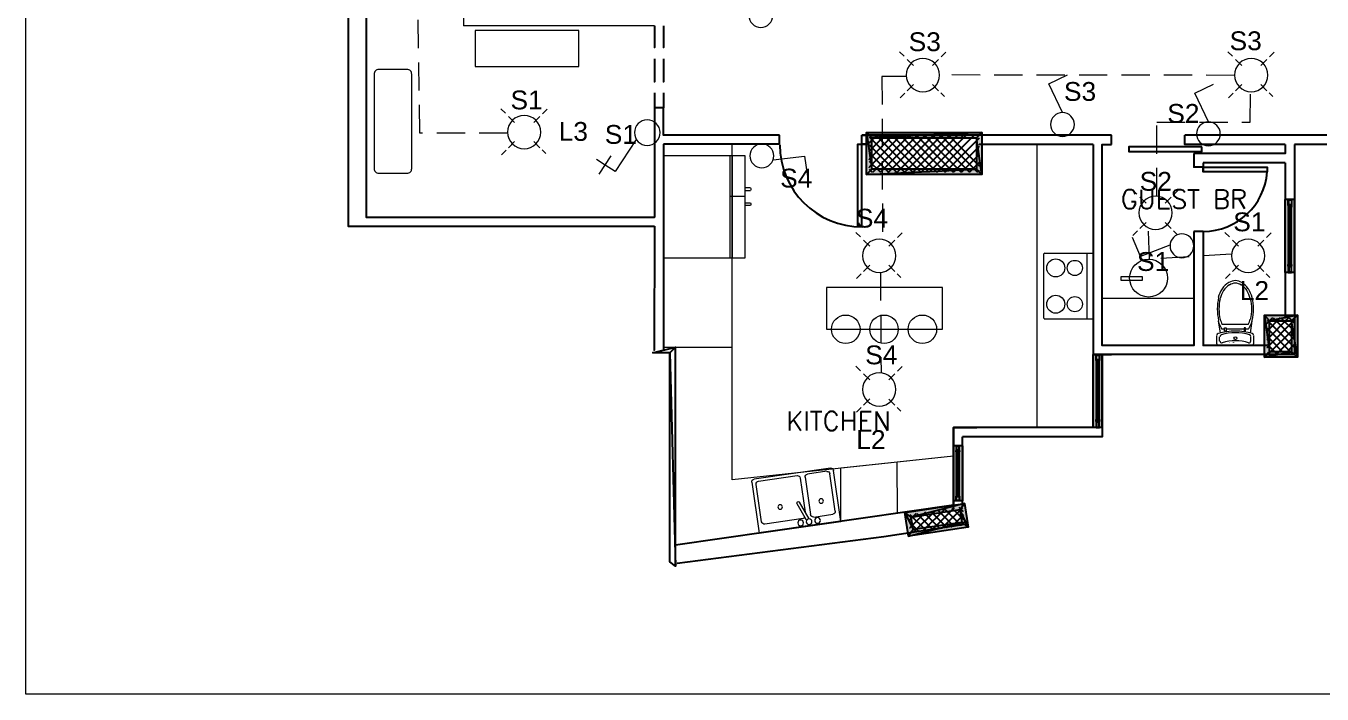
# Model space of a CAD drawing. Header units: inches. Extents: x 14 to 158, y 51 to 94.
# Drawn here: x 14.02 to 27.77, y 73.44 to 80.53 of the extents above; entities that cross this region are included whole.
import ezdxf

# ---------------------------------------------------------------- set-up
doc = ezdxf.new("R2010")
doc.units = ezdxf.units.IN
doc.header["$LTSCALE"] = 0.6
doc.header["$MEASUREMENT"] = 0
doc.linetypes.add('DASHED', pattern=[0.75, 0.5, -0.25])
doc.layers.get('0').update_dxf_attribs({"color": 253, "lineweight": 0})
for name, color, linetype, lineweight in [('C-H', 253, 'Continuous', 0), ('fur', 253, 'Continuous', 0), ('LIGHT', 6, 'Continuous', 0), ('LIGHT-1', 3, 'Continuous', 0), ('text', 3, 'Continuous', 0), ('wiring1', 3, 'DASHED', 0)]:
    doc.layers.add(name, color=color, linetype=linetype, lineweight=lineweight)
doc.styles.add('SIMPLEX', font='SIMPLEX.SHX')
doc.styles.get("Standard").update_dxf_attribs({"font": 'arial.ttf'})

# ---------------------------------------------------------------- blocks, each defined once
blk = doc.blocks.new('Z$0$GASOVN')
for p, q in [((879, 666), (-10, 666)), ((-10, 10), (-10, 666)), ((879, 585), (-10, 585)), ((879, 10), (879, 666)), ((869, 0), (0, 0))]:
    blk.add_line(p, q)
for centre, radius in [((189, 417), 103), ((679, 417), 103), ((189, 160), 122), ((679, 160), 122)]:
    blk.add_circle(centre, radius)
for centre, start, end in [((0, 10), 180, 270), ((869, 10), 270, 0)]:
    blk.add_arc(centre, 10, start, end)
blk = doc.blocks.new('Z$0$KITS')
for p, q in [((29, 553), (814, 553)), ((0, 0), (0, 525)), ((42, 112), (42, 497)), ((71, 526), (268, 526)), ((297, 497), (297, 112)), ((347, 497), (347, 145)), ((772, 526), (376, 526)), ((801, 112), (801, 497)), ((843, 525), (843, 0)), ((318, 73), (389, 253)), ((345, 62), (416, 242)), ((843, 0), (0, 0)), ((268, 83), (71, 83)), ((376, 83), (772, 83))]:
    blk.add_line(p, q)
for centre, radius in [((170, 234), 23.1), ((592, 234), 23.1), ((235, 43), 29.1), ((322, 43), 29.1), ((409, 43), 29.1)]:
    blk.add_circle(centre, radius)
for centre, radius, start, end in [((29, 525), 28.8, 89.9973, 179.9973), ((814, 525), 28.8, 359.9973, 89.9973), ((71, 497), 28.8, 89.9973, 179.9973), ((268, 497), 28.8, 359.9973, 89.9973), ((376, 497), 28.8, 89.9973, 179.9973), ((772, 497), 28.8, 359.9973, 89.9973), ((403, 247), 14.5, 338.5572, 158.5572), ((71, 112), 28.8, 179.9973, 269.9973), ((268, 112), 28.8, 269.9973, 359.9973), ((376, 112), 28.8, 228.2188, 269.9973), ((772, 112), 28.8, 269.9973, 359.9973)]:
    blk.add_arc(centre, radius, start, end)
blk = doc.blocks.new('Z$0$FRDG')
for p, q in [((0, -831), (0, 0)), ((0, 0), (1043, 0)), ((1043, 0), (1043, -831)), ((1043, -679), (0, -679)), ((1043, -704), (0, -704)), ((417, -831), (417, -679)), ((1043, -831), (0, -831)), ((328, -886), (328, -831)), ((355, -831), (355, -886)), ((480, -831), (480, -886)), ((507, -886), (507, -831))]:
    blk.add_line(p, q)
for centre in [(341, -869), (494, -869)]:
    blk.add_arc(centre, 21.4, 232.069, 307.9313)
blk = doc.blocks.new('A$C1E707263')
h = blk.add_hatch(color=256)
h.paths.add_polyline_path([(0.021, 0.251), (0.032, 0.251), (0.032, 0.247), (0.029, 0.247), (0.025, 0.247), (0.025, 0.251), (0.021, 0.251), (0.022, 0.251)])
h.paths.add_polyline_path([(0.029, 0.251), (0.025, 0.251), (0.025, 0.247), (0.029, 0.247), (0.032, 0.247), (0.032, 0.251)])
for points in [[(0.029, 0.261), (0.025, 0.261), (0.025, 0.258), (0.025, 0.254), (0.029, 0.254), (0.029, 0.258), (0.029, 0.261), (0.032, 0.261), (0.036, 0.261), (0.036, 0.258), (0.036, 0.254), (0.032, 0.254), (0.032, 0.258), (0.032, 0.261), (0.032, 0.258), (0.029, 0.258), (0.029, 0.254), (0.025, 0.254), (0.025, 0.258), (0.025, 0.261)], [(0.029, 0.233), (0.025, 0.233), (0.025, 0.229), (0.029, 0.229), (0.029, 0.233), (0.032, 0.233), (0.032, 0.229), (0.029, 0.229), (0.032, 0.229), (0.032, 0.233), (0.029, 0.233), (0.029, 0.229), (0.025, 0.229), (0.025, 0.233)], [(0.029, 0.222), (0.025, 0.222), (0.025, 0.219), (0.025, 0.218), (0.029, 0.219), (0.029, 0.218), (0.029, 0.222), (0.032, 0.222), (0.036, 0.222), (0.036, 0.219), (0.036, 0.218), (0.032, 0.219), (0.032, 0.218), (0.032, 0.215), (0.032, 0.219), (0.032, 0.218), (0.032, 0.222), (0.032, 0.219), (0.032, 0.218), (0.029, 0.219), (0.029, 0.218), (0.029, 0.215), (0.025, 0.215), (0.025, 0.219), (0.025, 0.218), (0.025, 0.222)], [(0.025, 0.215), (0.036, 0.215), (0.036, 0.212), (0.032, 0.212), (0.032, 0.211), (0.032, 0.208), (0.029, 0.208), (0.025, 0.208), (0.025, 0.212), (0.029, 0.212), (0.029, 0.211), (0.032, 0.212), (0.032, 0.211), (0.029, 0.212), (0.029, 0.211), (0.025, 0.212)], [(0.025, 0.197), (0.029, 0.197), (0.032, 0.197), (0.032, 0.201), (0.032, 0.197), (0.036, 0.197), (0.032, 0.197)], [(0.025, 0.194), (0.029, 0.194), (0.032, 0.194), (0.032, 0.197), (0.032, 0.194), (0.036, 0.194), (0.032, 0.194)]]:
    blk.add_hatch(color=256).paths.add_polyline_path(points)
h = blk.add_hatch(color=256)
h.paths.add_polyline_path([(0.025, 0.24), (0.025, 0.244), (0.025, 0.243), (0.029, 0.244), (0.029, 0.243), (0.029, 0.24), (0.032, 0.24), (0.032, 0.244), (0.032, 0.243), (0.029, 0.244), (0.029, 0.243), (0.032, 0.244), (0.032, 0.243), (0.032, 0.24), (0.029, 0.24)])
h.paths.add_polyline_path([(0.029, 0.24), (0.029, 0.244), (0.029, 0.243), (0.025, 0.244), (0.025, 0.243), (0.025, 0.24)])
h = blk.add_hatch(color=256)
h.paths.add_polyline_path([(0.025, 0.201), (0.025, 0.204), (0.025, 0.208), (0.029, 0.208), (0.029, 0.204), (0.029, 0.201), (0.032, 0.201), (0.032, 0.204), (0.029, 0.204), (0.029, 0.208), (0.032, 0.208), (0.032, 0.204), (0.032, 0.201), (0.029, 0.201)])
h.paths.add_polyline_path([(0.029, 0.201), (0.029, 0.204), (0.025, 0.204), (0.025, 0.201)])
at = {"linetype": 'Continuous', "lineweight": -2}
for points in [[(0, 0.021), (0, 0.371), (0, 0.371)], [(0.018, 0.389), (0.106, 0.389), (0.106, 0.389)], [(0.046, 0.36), (0.092, 0.36), (0.092, 0.36)], [(0.262, 0.374), (0.131, 0.353), (0.131, 0.353)], [(0.174, 0.308), (0.174, 0.335), (0.174, 0.335)], [(0.174, 0.099), (0.174, 0.29), (0.174, 0.29)], [(0.222, 0.057), (0.222, 0.335), (0.222, 0.335)], [(0.092, 0.032), (0.046, 0.032), (0.046, 0.032)], [(0.262, 0.018), (0.131, 0.036), (0.131, 0.036)], [(0.174, 0.057), (0.174, 0.084), (0.174, 0.084)], [(0.106, 0), (0.018, 0), (0.018, 0)]]:
    blk.add_lwpolyline(points, dxfattribs=at)
for points in [[(0.188, 0.29), (0.152, 0.29), (0.152, 0.308), (0.188, 0.308)], [(0.188, 0.099), (0.152, 0.099), (0.152, 0.084), (0.188, 0.084)]]:
    blk.add_lwpolyline(points, close=True, dxfattribs=at)
for points in [[(0.019, 0.389), (0.008, 0.389), (0, 0.379), (0, 0.368)], [(0.028, 0.052), (0.057, 0.143), (0.057, 0.241), (0.028, 0.332)], [(0.113, 0.342), (0.11, 0.35), (0.102, 0.356), (0.094, 0.356)], [(0.127, 0.375), (0.124, 0.382), (0.116, 0.389), (0.108, 0.389)], [(0.114, 0.041), (0.141, 0.141), (0.141, 0.244), (0.114, 0.343)], [(0.126, 0.012), (0.161, 0.13), (0.161, 0.255), (0.126, 0.372)], [(0.262, 0.374), (0.23, 0.365), (0.2, 0.352), (0.172, 0.335)], [(0.279, 0.353), (0.259, 0.349), (0.241, 0.342), (0.223, 0.334)], [(0.386, 0.385), (0.346, 0.385), (0.305, 0.379), (0.266, 0.37)], [(0.386, 0.367), (0.35, 0.367), (0.313, 0.363), (0.277, 0.353)], [(0.508, 0.37), (0.469, 0.379), (0.428, 0.385), (0.386, 0.385)], [(0.496, 0.353), (0.461, 0.363), (0.423, 0.367), (0.386, 0.367)], [(0.582, 0.317), (0.556, 0.334), (0.528, 0.346), (0.498, 0.353)], [(0.601, 0.332), (0.572, 0.352), (0.541, 0.365), (0.508, 0.374)], [(0.644, 0.255), (0.629, 0.28), (0.607, 0.301), (0.582, 0.317)], [(0.669, 0.263), (0.652, 0.291), (0.629, 0.314), (0.601, 0.331)], [(0.661, 0.192), (0.661, 0.215), (0.654, 0.236), (0.641, 0.255)], [(0.641, 0.13), (0.654, 0.149), (0.661, 0.17), (0.661, 0.192)], [(0.688, 0.192), (0.688, 0.217), (0.681, 0.24), (0.669, 0.261)], [(0.669, 0.124), (0.681, 0.145), (0.688, 0.168), (0.688, 0.192)], [(0, 0.019), (0, 0.008), (0.008, 0), (0.019, 0)], [(0.094, 0.028), (0.102, 0.028), (0.11, 0.034), (0.113, 0.043)], [(0.108, 0), (0.116, 0), (0.124, 0.006), (0.127, 0.014)], [(0.172, 0.054), (0.2, 0.036), (0.23, 0.023), (0.262, 0.015)], [(0.223, 0.055), (0.241, 0.047), (0.259, 0.04), (0.279, 0.034)], [(0.266, 0.015), (0.305, 0.006), (0.346, 0), (0.386, 0)], [(0.277, 0.032), (0.313, 0.022), (0.35, 0.018), (0.386, 0.018)], [(0.386, 0.018), (0.423, 0.018), (0.461, 0.022), (0.496, 0.032)], [(0.386, 0), (0.428, 0), (0.469, 0.006), (0.508, 0.015)], [(0.498, 0.034), (0.528, 0.043), (0.556, 0.055), (0.582, 0.072)], [(0.508, 0.015), (0.541, 0.023), (0.572, 0.037), (0.601, 0.055)], [(0.582, 0.068), (0.607, 0.084), (0.629, 0.105), (0.644, 0.13)], [(0.601, 0.057), (0.629, 0.074), (0.652, 0.098), (0.669, 0.124)]]:
    blk.add_open_spline(points, degree=3, dxfattribs=at)
for points, knots in [([(0.048, 0.356), (0.041, 0.356), (0.036, 0.353), (0.032, 0.349), (0.032, 0.349), (0.029, 0.343), (0.028, 0.336), (0.029, 0.331)], [0, 0, 0, 0, 0.125, 0.125, 0.125, 0.125, 1, 1, 1, 1]), ([(0.092, 0.192), (0.092, 0.201), (0.084, 0.208), (0.076, 0.208), (0.076, 0.208), (0.068, 0.208), (0.061, 0.201), (0.061, 0.192), (0.061, 0.192), (0.061, 0.183), (0.068, 0.177), (0.076, 0.177), (0.076, 0.177), (0.084, 0.177), (0.092, 0.183), (0.092, 0.192)], [0, 0, 0, 0, 0.0625, 0.0625, 0.0625, 0.0625, 0.125, 0.125, 0.125, 0.125, 0.1875, 0.1875, 0.1875, 0.1875, 1, 1, 1, 1]), ([(0.029, 0.054), (0.028, 0.047), (0.029, 0.041), (0.032, 0.036), (0.032, 0.036), (0.036, 0.032), (0.041, 0.028), (0.048, 0.028)], [0, 0, 0, 0, 0.125, 0.125, 0.125, 0.125, 1, 1, 1, 1])]:
    blk.add_open_spline(points, degree=3, knots=knots, dxfattribs=at)
blk = doc.blocks.new('2j6')
at = {"layer": 'fur'}
for points in [[(154.375, -37.731), (154.375, -38.743)], [(154.73, -37.687), (154.419, -37.687)], [(154.774, -38.743), (154.774, -37.731)], [(154.419, -38.787), (154.73, -38.787)]]:
    blk.add_lwpolyline(points, dxfattribs=at)
for centre, start, end in [((154.422, -37.734), 86.3633, 183.6367), ((154.727, -37.734), 356.3633, 93.6367), ((154.422, -38.74), 176.3633, 273.6367), ((154.727, -38.74), 266.3633, 3.6367)]:
    blk.add_arc(centre, 0.0471, start, end, dxfattribs=at)
blk = doc.blocks.new('Light-1')
at = {"layer": 'LIGHT', "color": 7}
for p, q in [((0, 0.1252), (0, 0.1565)), ((0, 0.0651), (0, 0.107)), ((0.0651, 0.0001), (0.107, 0.0002)), ((0.1279, 0.0002), (0.1592, 0.0003)), ((-0.1221, -0.0002), (-0.1471, -0.0002)), ((-0.0651, -0.0001), (-0.107, -0.0002)), ((0, -0.0651), (0, -0.107)), ((0, -0.1235), (0, -0.1547))]:
    blk.add_line(p, q, dxfattribs=at)
at = {"layer": 'LIGHT', "linetype": 'ByBlock'}
blk.add_circle((0, 0), 0.0803, dxfattribs=at)
blk = doc.blocks.new('Sw-1dv')
at = {"layer": 'LIGHT-1'}
for p, q in [((0.035, 0.3385), (-0.0233, 0.3675)), ((0.1037, 0.3044), (0.035, 0.3385)), ((0, 0.082), (0.1037, 0.3044))]:
    blk.add_line(p, q, dxfattribs=at)
at = {"layer": 'LIGHT-1', "ltscale": 0.3}
blk.add_line((0.0648, 0.4021), (0.0052, 0.2749), dxfattribs=at)
at = {"layer": 'LIGHT-1'}
blk.add_circle((0, 0), 0.082, dxfattribs=at)
blk = doc.blocks.new('SW-1')
at = {"layer": 'LIGHT-1'}
for p, q in [((0.111, 0.352), (-0.042, 0.428)), ((0, 0.115), (0.111, 0.352))]:
    blk.add_line(p, q, dxfattribs=at)
blk.add_circle((0, 0.016), 0.0984, dxfattribs=at)

msp = doc.modelspace()

# ---------------------------------------------------------------- hatches: boundary and pattern name
h = msp.add_hatch(color=256)
h.paths.add_polyline_path([(24.105, 79.008), (24.162, 78.952), (24.105, 79.341)])
h.paths.add_polyline_path([(24.162, 78.952), (24.105, 79.341), (24.162, 79.397)])
h.paths.add_polyline_path([(24.105, 79.341), (24.162, 79.397), (22.997, 79.341)])
h.paths.add_polyline_path([(24.162, 79.397), (22.997, 79.341), (22.94, 79.397)])
h.paths.add_polyline_path([(22.997, 79.341), (22.94, 79.397), (22.997, 79.008)])
h.paths.add_polyline_path([(22.94, 79.397), (22.997, 79.008), (22.94, 78.952)])
h.paths.add_polyline_path([(22.997, 79.008), (22.94, 78.952), (24.105, 79.008)])
h.paths.add_polyline_path([(22.94, 78.952), (24.105, 79.008), (24.162, 78.952)])
h = msp.add_hatch(color=256)
h.paths.add_polyline_path([(27.448, 77.399), (27.509, 77.458), (27.215, 77.399)])
h.paths.add_polyline_path([(27.509, 77.458), (27.215, 77.399), (27.159, 77.458)])
h.paths.add_polyline_path([(27.215, 77.399), (27.159, 77.458), (27.215, 77.071)])
h.paths.add_polyline_path([(27.159, 77.458), (27.215, 77.071), (27.159, 77.014)])
h.paths.add_polyline_path([(27.215, 77.071), (27.159, 77.014), (27.448, 77.071)])
h.paths.add_polyline_path([(27.159, 77.014), (27.448, 77.071), (27.509, 77.014)])
h.paths.add_polyline_path([(27.448, 77.071), (27.509, 77.014), (27.448, 77.399)])
h.paths.add_polyline_path([(27.509, 77.014), (27.448, 77.399), (27.509, 77.458)])
h = msp.add_hatch(color=256)
h.paths.add_polyline_path([(27.448, 77.399), (27.509, 77.458), (27.215, 77.399)])
h.paths.add_polyline_path([(27.509, 77.458), (27.215, 77.399), (27.159, 77.458)])
h.paths.add_polyline_path([(27.215, 77.399), (27.159, 77.458), (27.215, 77.071)])
h.paths.add_polyline_path([(27.159, 77.458), (27.215, 77.071), (27.159, 77.014)])
h.paths.add_polyline_path([(27.215, 77.071), (27.159, 77.014), (27.448, 77.071)])
h.paths.add_polyline_path([(27.159, 77.014), (27.448, 77.071), (27.509, 77.014)])
h.paths.add_polyline_path([(27.448, 77.071), (27.509, 77.014), (27.448, 77.399)])
h.paths.add_polyline_path([(27.509, 77.014), (27.448, 77.399), (27.509, 77.458)])
h = msp.add_hatch(color=256)
h.paths.add_polyline_path([(23.95, 75.259), (24.017, 75.209), (23.929, 75.397)])
h.paths.add_polyline_path([(24.017, 75.209), (23.929, 75.397), (23.979, 75.46)])
h.paths.add_polyline_path([(23.929, 75.397), (23.979, 75.46), (23.413, 75.315)])
h.paths.add_polyline_path([(23.979, 75.46), (23.413, 75.315), (23.346, 75.365)])
h.paths.add_polyline_path([(23.413, 75.315), (23.346, 75.365), (23.434, 75.182)])
h.paths.add_polyline_path([(23.346, 75.365), (23.434, 75.182), (23.386, 75.114)])
h.paths.add_polyline_path([(23.434, 75.182), (23.386, 75.114), (23.95, 75.259)])
h.paths.add_polyline_path([(23.386, 75.114), (23.95, 75.259), (24.017, 75.209)])

# ---------------------------------------------------------------- linework, layer by layer
for p, q in [((18.664, 80.625), (18.664, 80.529)), ((20.691, 80.529), (18.664, 80.529)), ((26.41, 77.637), (25.439, 77.637)), ((26.41, 77.137), (26.41, 77.537))]:
    msp.add_line(p, q)
msp.add_lwpolyline([(14.023, 93.027), (46.543, 93.027), (46.543, 73.436), (14.023, 73.436)], close=True)
at = {"linetype": 'Continuous', "lineweight": -2}
for points in [[(17.633, 85.247), (17.633, 78.5), (17.633, 78.5)], [(17.44, 83.736), (17.44, 78.402), (17.44, 78.402)], [(20.691, 80.529), (20.691, 80.301), (20.691, 80.301)], [(20.786, 80.529), (20.786, 80.301), (20.786, 80.301)], [(20.691, 80.181), (20.691, 79.937), (20.691, 79.937)], [(20.786, 80.181), (20.786, 79.937), (20.786, 79.937)], [(20.691, 79.817), (20.691, 79.658), (20.691, 79.658)], [(20.786, 79.817), (20.786, 79.658), (20.786, 79.658)], [(20.786, 79.658), (20.691, 79.658), (20.691, 79.658)], [(20.691, 79.658), (20.691, 78.5), (20.691, 78.5)], [(20.786, 79.368), (20.786, 79.658), (20.786, 79.658)], [(22.015, 79.368), (20.786, 79.368), (20.786, 79.368)], [(22.015, 79.368), (21.853, 79.368), (21.853, 79.368)], [(22.015, 79.273), (22.015, 79.368), (22.015, 79.368)], [(24.133, 79.368), (22.89, 79.368), (22.89, 79.368)], [(22.89, 79.368), (23.939, 79.368), (23.968, 79.341)], [(22.89, 79.269), (22.89, 79.368), (22.89, 79.368)], [(23.307, 79.368), (22.968, 79.029), (22.968, 79.029)], [(23.223, 79.368), (22.968, 79.115), (22.968, 79.115)], [(23.137, 79.368), (22.968, 79.199), (22.968, 79.199)], [(23.053, 79.368), (22.968, 79.287), (22.968, 79.287)], [(22.968, 79.35), (23.339, 78.98), (23.339, 78.98)], [(23.395, 79.368), (23.008, 78.98), (23.008, 78.98)], [(23.039, 79.368), (23.427, 78.98), (23.427, 78.98)], [(23.481, 79.368), (23.092, 78.98), (23.092, 78.98)], [(23.123, 79.368), (23.512, 78.98), (23.512, 78.98)], [(23.565, 79.368), (23.177, 78.98), (23.177, 78.98)], [(23.209, 79.368), (23.597, 78.98), (23.597, 78.98)], [(23.653, 79.368), (23.266, 78.98), (23.266, 78.98)], [(23.297, 79.368), (23.682, 78.98), (23.682, 78.98)], [(23.739, 79.368), (23.35, 78.98), (23.35, 78.98)], [(23.381, 79.368), (23.77, 78.98), (23.77, 78.98)], [(23.823, 79.368), (23.434, 78.98), (23.434, 78.98)], [(23.466, 79.368), (23.854, 78.98), (23.854, 78.98)], [(23.907, 79.368), (23.522, 78.98), (23.522, 78.98)], [(23.551, 79.368), (23.939, 78.98), (23.939, 78.98)], [(23.995, 79.368), (23.608, 78.98), (23.608, 78.98)], [(23.639, 79.368), (24.027, 78.98), (24.027, 78.98)], [(24.081, 79.368), (23.692, 78.98), (23.692, 78.98)], [(23.723, 79.368), (24.112, 78.98), (24.112, 78.98)], [(24.133, 79.337), (23.777, 78.98), (23.777, 78.98)], [(23.809, 79.368), (24.133, 79.044), (24.133, 79.044)], [(25.538, 79.368), (24.133, 79.368), (24.133, 79.368)], [(25.538, 79.269), (25.538, 79.368), (25.538, 79.368)], [(27.822, 79.368), (26.315, 79.368), (26.315, 79.368)], [(26.315, 79.269), (26.315, 79.368), (26.315, 79.368)], [(27.822, 79.368), (27.381, 79.368), (27.381, 79.368)], [(20.786, 79.273), (20.786, 77.087), (20.786, 77.087)], [(22.015, 79.273), (20.786, 79.273), (20.786, 79.273)], [(25.344, 79.269), (25.344, 76.265), (23.861, 76.265), (23.861, 75.443), (20.914, 75.016), (20.914, 77.119)], [(22.968, 79.273), (22.89, 79.273), (22.89, 79.273)], [(22.968, 79.269), (22.89, 79.269), (22.89, 79.269)], [(22.968, 79.266), (23.255, 78.98), (23.255, 78.98)], [(24.133, 79.248), (23.865, 78.98), (23.865, 78.98)], [(25.344, 79.269), (24.133, 79.269), (24.133, 79.269)], [(25.344, 79.269), (25.344, 77.042), (25.344, 77.042)], [(25.439, 77.137), (25.439, 79.269), (25.538, 79.269)], [(26.41, 79.269), (26.315, 79.269), (26.315, 79.269)], [(27.381, 79.269), (26.41, 79.269), (26.41, 79.269)], [(27.381, 79.269), (27.381, 79.174), (27.381, 79.174)], [(27.381, 79.269), (27.381, 79.174), (27.381, 79.174)], [(27.477, 79.269), (27.477, 78.687), (27.477, 78.687)], [(27.822, 79.269), (27.477, 79.269), (27.477, 79.269)], [(27.477, 79.269), (27.477, 78.687), (27.477, 78.687)], [(27.822, 79.269), (27.477, 79.269), (27.477, 79.269)], [(22.968, 79.181), (23.169, 78.98), (23.169, 78.98)], [(22.968, 79.093), (23.085, 78.98), (23.085, 78.98)], [(24.133, 79.164), (23.95, 78.98), (23.95, 78.98)], [(24.133, 79.079), (24.035, 78.98), (24.035, 78.98)], [(27.381, 79.174), (26.41, 79.174), (26.41, 79.174)], [(26.41, 79.174), (26.41, 79.029), (26.41, 79.029)], [(26.509, 79.076), (26.509, 79.029), (26.41, 79.029)], [(27.381, 79.076), (26.509, 79.076), (26.509, 79.076)], [(26.509, 79.076), (26.509, 78.98), (26.509, 78.98)], [(27.381, 79.076), (27.381, 78.687), (27.381, 78.687)], [(27.381, 79.076), (27.381, 78.687), (27.381, 78.687)], [(22.968, 79.008), (22.997, 78.98), (22.997, 78.98)], [(24.133, 78.995), (24.119, 78.98), (24.119, 78.98)], [(27.477, 78.687), (27.381, 78.687), (27.381, 78.687)], [(27.477, 78.687), (27.381, 78.687), (27.381, 78.687)], [(27.448, 78.687), (27.448, 78.624), (27.41, 78.624), (27.41, 78.687)], [(27.41, 78.687), (27.448, 78.687), (27.448, 78.687)], [(27.448, 78.687), (27.448, 78.624), (27.41, 78.624), (27.41, 78.687)], [(27.41, 78.687), (27.448, 78.687), (27.448, 78.687)], [(27.477, 77.911), (27.477, 78.687), (27.477, 78.687)], [(27.477, 78.687), (27.477, 77.911), (27.477, 77.911)], [(27.477, 77.911), (27.477, 78.687), (27.477, 78.687)], [(27.477, 78.687), (27.477, 77.911), (27.477, 77.911)], [(27.41, 78.606), (27.41, 77.995), (27.41, 77.995)], [(27.41, 78.606), (27.41, 77.995), (27.41, 77.995)], [(27.428, 77.974), (27.428, 78.624), (27.428, 78.624)], [(27.428, 77.974), (27.428, 78.624), (27.428, 78.624)], [(27.43, 77.974), (27.43, 78.624), (27.43, 78.624)], [(27.43, 77.974), (27.43, 78.624), (27.43, 78.624)], [(27.448, 77.995), (27.448, 78.606), (27.448, 78.606)], [(27.448, 77.995), (27.448, 78.606), (27.448, 78.606)], [(17.44, 78.402), (19.799, 78.402), (19.799, 78.402)], [(17.633, 78.5), (19.799, 78.5), (19.799, 78.5)], [(19.799, 78.5), (20.691, 78.5), (20.691, 78.5)], [(19.799, 78.402), (20.691, 78.402), (20.691, 78.402)], [(20.691, 78.402), (20.688, 77.087), (20.688, 77.087)], [(26.41, 78.348), (26.41, 77.137), (26.41, 77.137)], [(26.509, 78.348), (26.41, 78.348), (26.41, 78.348)], [(26.509, 78.348), (26.509, 77.137), (26.509, 77.137)], [(27.448, 77.911), (27.448, 77.974), (27.41, 77.974), (27.41, 77.911)], [(27.448, 77.911), (27.448, 77.974), (27.41, 77.974), (27.41, 77.911)], [(27.381, 77.911), (27.381, 77.431), (27.381, 77.431)], [(27.477, 77.911), (27.381, 77.911), (27.381, 77.911)], [(27.381, 77.911), (27.381, 77.431), (27.381, 77.431)], [(27.477, 77.911), (27.381, 77.911), (27.381, 77.911)], [(27.41, 77.911), (27.448, 77.911), (27.448, 77.911)], [(27.41, 77.911), (27.448, 77.911), (27.448, 77.911)], [(27.477, 77.911), (27.477, 77.042), (27.477, 77.042)], [(27.477, 77.911), (27.477, 77.042), (27.477, 77.042)], [(27.414, 77.431), (27.188, 77.201), (27.188, 77.201)], [(27.328, 77.431), (27.188, 77.289), (27.188, 77.289)], [(27.244, 77.431), (27.188, 77.374), (27.188, 77.374)], [(27.414, 77.431), (27.188, 77.201), (27.188, 77.201)], [(27.328, 77.431), (27.188, 77.289), (27.188, 77.289)], [(27.244, 77.431), (27.188, 77.374), (27.188, 77.374)], [(27.477, 77.409), (27.188, 77.116), (27.188, 77.116)], [(27.477, 77.409), (27.188, 77.116), (27.188, 77.116)], [(27.188, 77.406), (27.477, 77.116), (27.477, 77.116)], [(27.188, 77.406), (27.477, 77.116), (27.477, 77.116)], [(27.251, 77.431), (27.477, 77.201), (27.477, 77.201)], [(27.251, 77.431), (27.477, 77.201), (27.477, 77.201)], [(27.335, 77.431), (27.477, 77.289), (27.477, 77.289)], [(27.335, 77.431), (27.477, 77.289), (27.477, 77.289)], [(27.423, 77.431), (27.477, 77.374), (27.477, 77.374)], [(27.423, 77.431), (27.477, 77.374), (27.477, 77.374)], [(27.188, 77.32), (27.466, 77.042), (27.466, 77.042)], [(27.188, 77.32), (27.466, 77.042), (27.466, 77.042)], [(27.477, 77.32), (27.197, 77.042), (27.197, 77.042)], [(27.477, 77.32), (27.197, 77.042), (27.197, 77.042)], [(26.41, 77.137), (25.439, 77.137), (25.439, 77.137)], [(27.188, 77.137), (26.509, 77.137), (26.509, 77.137)], [(27.188, 77.236), (27.381, 77.042), (27.381, 77.042)], [(27.188, 77.236), (27.381, 77.042), (27.381, 77.042)], [(27.188, 77.151), (27.297, 77.042), (27.297, 77.042)], [(27.188, 77.151), (27.297, 77.042), (27.297, 77.042)], [(27.477, 77.236), (27.283, 77.042), (27.283, 77.042)], [(27.477, 77.236), (27.283, 77.042), (27.283, 77.042)], [(27.477, 77.151), (27.371, 77.042), (27.371, 77.042)], [(27.477, 77.151), (27.371, 77.042), (27.371, 77.042)], [(27.477, 77.042), (25.344, 77.042), (25.538, 77.042)], [(25.344, 76.265), (25.344, 77.042), (25.344, 77.042)], [(25.411, 77.042), (25.411, 76.978), (25.376, 76.978), (25.376, 77.042)], [(25.376, 77.042), (25.411, 77.042), (25.411, 77.042)], [(25.439, 76.265), (25.439, 77.042), (25.439, 77.042)], [(25.439, 77.042), (25.439, 76.265), (25.439, 76.265)], [(27.188, 77.063), (27.212, 77.042), (27.212, 77.042)], [(27.188, 77.063), (27.212, 77.042), (27.212, 77.042)], [(27.477, 77.063), (27.455, 77.042), (27.455, 77.042)], [(27.477, 77.063), (27.455, 77.042), (27.455, 77.042)], [(25.376, 76.958), (25.376, 76.35), (25.376, 76.35)], [(25.391, 76.329), (25.391, 76.978), (25.391, 76.978)], [(25.393, 76.329), (25.393, 76.978), (25.393, 76.978)], [(25.411, 76.35), (25.411, 76.958), (25.411, 76.958)], [(25.411, 76.265), (25.411, 76.329), (25.376, 76.329), (25.376, 76.265)], [(25.439, 76.265), (23.861, 76.265), (24.108, 76.265)], [(23.861, 76.071), (23.861, 76.265), (23.861, 76.265)], [(25.439, 76.166), (23.956, 76.166), (23.956, 76.166)], [(23.956, 76.071), (23.956, 76.166), (23.956, 76.166)], [(25.376, 76.265), (25.411, 76.265), (25.411, 76.265)], [(25.439, 76.265), (25.439, 76.166), (25.439, 76.166)], [(23.956, 76.071), (23.861, 76.071), (23.861, 76.071)], [(23.861, 75.489), (23.861, 76.071), (23.861, 76.071)], [(23.861, 76.071), (23.861, 75.489), (23.861, 75.489)], [(23.89, 76.071), (23.89, 76.026), (23.925, 76.026), (23.925, 76.071)], [(23.925, 76.071), (23.89, 76.071), (23.89, 76.071)], [(23.907, 76.026), (23.907, 75.537), (23.907, 75.537)], [(23.911, 76.026), (23.911, 75.537), (23.911, 75.537)], [(23.956, 75.489), (23.956, 76.071), (23.956, 76.071)], [(23.956, 76.071), (23.956, 75.489), (23.956, 75.489)], [(23.89, 76.008), (23.89, 75.553), (23.89, 75.553)], [(23.925, 75.553), (23.925, 76.008), (23.925, 76.008)], [(23.956, 75.489), (23.861, 75.489), (23.861, 75.489)], [(23.861, 75.415), (23.861, 75.489), (23.861, 75.489)], [(23.89, 75.489), (23.89, 75.537), (23.925, 75.537), (23.925, 75.489)], [(23.925, 75.489), (23.89, 75.489), (23.89, 75.489)], [(23.956, 75.428), (23.956, 75.489), (23.956, 75.489)], [(23.466, 75.354), (23.388, 75.277), (23.388, 75.277)], [(23.565, 75.369), (23.399, 75.202), (23.399, 75.202)], [(23.399, 75.344), (23.569, 75.175), (23.569, 75.175)], [(23.667, 75.383), (23.434, 75.153), (23.434, 75.153)], [(23.474, 75.354), (23.642, 75.184), (23.642, 75.184)], [(23.77, 75.401), (23.537, 75.168), (23.537, 75.168)], [(23.547, 75.365), (23.716, 75.195), (23.716, 75.195)], [(23.621, 75.376), (23.791, 75.206), (23.791, 75.206)], [(23.868, 75.415), (23.639, 75.184), (23.639, 75.184)], [(23.696, 75.39), (23.865, 75.22), (23.865, 75.22)], [(23.956, 75.415), (23.739, 75.199), (23.739, 75.199)], [(23.77, 75.401), (23.939, 75.231), (23.939, 75.231)], [(23.967, 75.34), (23.841, 75.213), (23.841, 75.213)], [(23.843, 75.41), (23.979, 75.281), (23.979, 75.281)], [(23.918, 75.422), (23.961, 75.379), (23.961, 75.379)], [(23.981, 75.238), (23.121, 75.104), (23.121, 75.104)], [(23.392, 75.266), (23.494, 75.161), (23.494, 75.161)], [(23.979, 75.266), (23.943, 75.231), (23.943, 75.231)], [(23.121, 75.104), (20.931, 74.824), (20.931, 74.824)], [(23.406, 75.164), (23.42, 75.15), (23.42, 75.15)]]:
    msp.add_lwpolyline(points, dxfattribs=at)
for points in [[(24.162, 79.397), (22.997, 79.341), (22.94, 79.397)], [(22.997, 79.341), (22.94, 79.397), (22.997, 79.008)], [(22.94, 79.397), (22.997, 79.008), (22.94, 78.952)], [(24.105, 79.341), (24.162, 79.397), (22.997, 79.341)], [(24.162, 78.952), (24.105, 79.341), (24.162, 79.397)], [(24.105, 79.008), (24.162, 78.952), (24.105, 79.341)], [(22.89, 79.269), (22.845, 79.269), (22.845, 78.398), (22.89, 78.398)], [(26.495, 79.244), (25.722, 79.244), (25.722, 79.196), (26.495, 79.196)], [(22.997, 79.008), (22.94, 78.952), (24.105, 79.008)], [(22.94, 78.952), (24.105, 79.008), (24.162, 78.952)], [(26.509, 79.029), (27.188, 79.029), (27.188, 78.98), (26.509, 78.98)], [(27.381, 77.911), (27.381, 78.687)], [(27.381, 77.911), (27.381, 78.687)], [(27.446, 78.631), (27.417, 78.631), (27.417, 78.683), (27.446, 78.683)], [(27.446, 78.631), (27.417, 78.631), (27.417, 78.683), (27.446, 78.683)], [(27.428, 78.624), (27.41, 78.624), (27.41, 78.606), (27.428, 78.606)], [(27.428, 78.624), (27.41, 78.624), (27.41, 78.606), (27.428, 78.606)], [(27.423, 78.62), (27.414, 78.62), (27.414, 78.606), (27.423, 78.606)], [(27.423, 78.62), (27.414, 78.62), (27.414, 78.606), (27.423, 78.606)], [(27.43, 78.624), (27.43, 78.606), (27.448, 78.606), (27.448, 78.624)], [(27.43, 78.624), (27.43, 78.606), (27.448, 78.606), (27.448, 78.624)], [(27.434, 78.606), (27.434, 78.62), (27.446, 78.62), (27.446, 78.606)], [(27.434, 78.606), (27.434, 78.62), (27.446, 78.62), (27.446, 78.606)], [(27.428, 77.977), (27.41, 77.977), (27.41, 77.995), (27.428, 77.995)], [(27.428, 77.977), (27.41, 77.977), (27.41, 77.995), (27.428, 77.995)], [(27.423, 77.977), (27.414, 77.977), (27.414, 77.992), (27.423, 77.992)], [(27.423, 77.977), (27.414, 77.977), (27.414, 77.992), (27.423, 77.992)], [(27.446, 77.97), (27.417, 77.97), (27.417, 77.918), (27.446, 77.918)], [(27.446, 77.97), (27.417, 77.97), (27.417, 77.918), (27.446, 77.918)], [(27.43, 77.977), (27.43, 77.995), (27.448, 77.995), (27.448, 77.977)], [(27.43, 77.977), (27.43, 77.995), (27.448, 77.995), (27.448, 77.977)], [(27.434, 77.992), (27.434, 77.977), (27.446, 77.977), (27.446, 77.992)], [(27.434, 77.992), (27.434, 77.977), (27.446, 77.977), (27.446, 77.992)], [(27.509, 77.458), (27.215, 77.399), (27.159, 77.458)], [(27.215, 77.399), (27.159, 77.458), (27.215, 77.071)], [(27.159, 77.458), (27.215, 77.071), (27.159, 77.014)], [(27.509, 77.458), (27.215, 77.399), (27.159, 77.458)], [(27.215, 77.399), (27.159, 77.458), (27.215, 77.071)], [(27.159, 77.458), (27.215, 77.071), (27.159, 77.014)], [(27.448, 77.399), (27.509, 77.458), (27.215, 77.399)], [(27.448, 77.399), (27.509, 77.458), (27.215, 77.399)], [(27.509, 77.014), (27.448, 77.399), (27.509, 77.458)], [(27.509, 77.014), (27.448, 77.399), (27.509, 77.458)], [(27.448, 77.071), (27.509, 77.014), (27.448, 77.399)], [(27.448, 77.071), (27.509, 77.014), (27.448, 77.399)], [(20.67, 77.06), (20.914, 77.119), (20.854, 77.06)], [(20.914, 77.119), (20.854, 77.06), (20.914, 74.793)], [(20.854, 77.06), (20.914, 74.793), (20.854, 74.842)], [(25.407, 76.983), (25.38, 76.983), (25.38, 77.035), (25.407, 77.035)], [(27.215, 77.071), (27.159, 77.014), (27.448, 77.071)], [(27.159, 77.014), (27.448, 77.071), (27.509, 77.014)], [(27.215, 77.071), (27.159, 77.014), (27.448, 77.071)], [(27.159, 77.014), (27.448, 77.071), (27.509, 77.014)], [(25.391, 76.978), (25.376, 76.978), (25.376, 76.958), (25.391, 76.958)], [(25.391, 76.974), (25.376, 76.974), (25.376, 76.961), (25.391, 76.961)], [(25.393, 76.978), (25.393, 76.958), (25.411, 76.958), (25.411, 76.978)], [(25.398, 76.961), (25.398, 76.974), (25.407, 76.974), (25.407, 76.961)], [(25.391, 76.329), (25.376, 76.329), (25.376, 76.35), (25.391, 76.35)], [(25.391, 76.332), (25.376, 76.332), (25.376, 76.347), (25.391, 76.347)], [(25.407, 76.322), (25.38, 76.322), (25.38, 76.268), (25.407, 76.268)], [(25.393, 76.329), (25.393, 76.35), (25.411, 76.35), (25.411, 76.329)], [(25.398, 76.347), (25.398, 76.332), (25.407, 76.332), (25.407, 76.347)], [(23.893, 76.028), (23.922, 76.028), (23.922, 76.067), (23.893, 76.067)], [(23.907, 76.021), (23.907, 76.008), (23.89, 76.008), (23.89, 76.021)], [(23.904, 76.012), (23.904, 76.021), (23.893, 76.021), (23.893, 76.012)], [(23.911, 76.021), (23.925, 76.021), (23.925, 76.012), (23.911, 76.012)], [(23.911, 76.021), (23.925, 76.021), (23.925, 76.008), (23.911, 76.008)], [(23.907, 75.537), (23.907, 75.553), (23.89, 75.553), (23.89, 75.537)], [(23.904, 75.548), (23.904, 75.537), (23.893, 75.537), (23.893, 75.548)], [(23.893, 75.535), (23.922, 75.535), (23.922, 75.492), (23.893, 75.492)], [(23.911, 75.537), (23.925, 75.537), (23.925, 75.553), (23.911, 75.553)], [(23.911, 75.537), (23.925, 75.537), (23.925, 75.548), (23.911, 75.548)], [(23.979, 75.46), (23.413, 75.315), (23.346, 75.365)], [(23.413, 75.315), (23.346, 75.365), (23.434, 75.182)], [(23.346, 75.365), (23.434, 75.182), (23.386, 75.114)], [(23.929, 75.397), (23.979, 75.46), (23.413, 75.315)], [(24.017, 75.209), (23.929, 75.397), (23.979, 75.46)], [(23.95, 75.259), (24.017, 75.209), (23.929, 75.397)], [(23.434, 75.182), (23.386, 75.114), (23.95, 75.259)], [(23.386, 75.114), (23.95, 75.259), (24.017, 75.209)]]:
    msp.add_lwpolyline(points, close=True, dxfattribs=at)
for points in [[(22.019, 79.268), (22.019, 78.785), (22.411, 78.395), (22.892, 78.395)], [(26.51, 78.348), (26.868, 78.348), (27.164, 78.624), (27.189, 78.98)]]:
    msp.add_open_spline(points, degree=3, dxfattribs=at)
at = {"layer": 'C-H'}
for p, q in [((23.265, 75.898), (22.668, 75.833)), ((23.861, 75.962), (23.265, 75.898)), ((23.268, 75.356), (23.265, 75.898)), ((22.668, 75.27), (22.665, 75.833)), ((23.268, 75.356), (22.668, 75.27)), ((23.861, 75.443), (23.268, 75.357)), ((23.861, 75.443), (23.268, 75.356))]:
    msp.add_line(p, q, dxfattribs=at)
at = {"layer": 'fur'}
msp.add_line((20.786, 77.119), (21.514, 77.119), dxfattribs=at)
for points in [[(19.889, 80.479), (18.788, 80.479), (18.788, 80.099), (19.889, 80.099)], [(25.635, 77.83), (25.868, 77.83), (25.868, 77.866), (25.635, 77.866)], [(22.514, 77.309), (23.744, 77.309), (23.744, 77.752), (22.514, 77.752)]]:
    msp.add_lwpolyline(points, close=True, dxfattribs=at)
msp.add_lwpolyline([(24.744, 79.269), (24.744, 76.265), (23.861, 76.265), (23.861, 75.962), (21.514, 75.709), (21.514, 79.273)], dxfattribs=at)
for centre, radius in [((25.931, 77.852), 0.201), ((22.719, 77.309), 0.151), ((23.125, 77.309), 0.151), ((23.532, 77.309), 0.151)]:
    msp.add_circle(centre, radius, dxfattribs=at)
at = {"layer": 'wiring1', "linetype": 'DASHED'}
for p, q in [((18.201, 79.392), (18.152, 82.516)), ((23.361, 79.993), (23.103, 79.993)), ((23.103, 79.993), (23.108, 78.263)), ((26.843, 80.004), (23.714, 80.008)), ((27.01, 79.506), (27.011, 79.831)), ((26.02, 78.721), (26.02, 79.506)), ((26.02, 79.506), (27.01, 79.506)), ((19.131, 79.392), (18.201, 79.392)), ((25.941, 78.052), (25.93, 78.385)), ((26.811, 78.107), (25.941, 78.052)), ((23.087, 77.913), (23.093, 76.845))]:
    msp.add_line(p, q, dxfattribs=at)

# ---------------------------------------------------------------- block references
at = {"lineweight": 0}
msp.add_blockref('2j6', (-136.659, 117.752), dxfattribs=at)
at = {"layer": 'fur'}
for name, p, xscale, yscale, zscale, rotation in [('Z$0$FRDG', (20.786, 79.151), -0.001040457941283385, 0.001040457941283385, 0.001040457941283385, 90), ('Z$0$GASOVN', (24.821, 78.108), 0.0007847388344585786, 0.0007847388344585786, 0.0007847388344585786, 270), ('Z$0$KITS', (22.668, 75.27), -0.001040457941283385, 0.001040457941283385, 0.001040457941283385, 8.238891269921238)]:
    msp.add_blockref(name, p, dxfattribs=dict(at, xscale=xscale, yscale=yscale, zscale=zscale, rotation=rotation))
at = {"layer": 'fur', "rotation": 90}
msp.add_blockref('A$C1E707263', (27.044, 77.137), dxfattribs=at)
at = {"layer": 'LIGHT', "color": 1, "lineweight": 50, "xscale": -2.199779999999979, "yscale": 2.199779999999979, "zscale": 2.199779999999979, "rotation": 315}
for p in [(23.537, 80.007), (27.02, 80.007), (27.02, 80.007), (19.308, 79.402), (26.005, 78.545), (26.005, 78.545), (23.074, 78.089), (26.987, 78.089), (23.074, 76.67)]:
    msp.add_blockref('Light-1', p, dxfattribs=at)
at = {"layer": 'LIGHT-1', "color": 1, "lineweight": 50, "xscale": -1.28320499999998, "yscale": 1.28320499999998, "zscale": 1.28320499999998}
for p in [(21.818, 80.619), (25.017, 79.462), (26.565, 79.362)]:
    msp.add_blockref('SW-1', p, dxfattribs=at)
at = {"layer": 'LIGHT-1', "color": 1, "lineweight": 50}
for name, p, xscale, yscale, zscale, rotation in [('Sw-1dv', (20.613, 79.396), -1.656245284394074, 1.656245284394074, 1.656245284394074, 121.6894647637367), ('SW-1', (21.809, 79.156), -1.28320499999998, 1.28320499999998, 1.28320499999998, 251.3070549786439), ('SW-1', (26.305, 78.193), -1.283204999999979, 1.28320499999998, 1.28320499999998, 86.04834871006891)]:
    msp.add_blockref(name, p, dxfattribs=dict(at, xscale=xscale, yscale=yscale, zscale=zscale, rotation=rotation))

# ---------------------------------------------------------------- texts
at = {"style": 'SIMPLEX'}
for s, p in [('GUEST BR', (25.637, 78.59)), ('KITCHEN', (22.089, 76.236))]:
    msp.add_text(s, height=0.2, dxfattribs=at).set_placement(p)
at = {"layer": 'text', "linetype": 'DASHED', "char_height": 0.2, "attachment_point": 1}
for s, width, insert in [('S3', 0.08613, (23.386, 80.461)), ('S3', 0.08613, (26.79, 80.471)), ('S3', 0.08613, (25.033, 79.933)), ('S1', 0.08613, (19.163, 79.843)), ('S2', 0.08613, (26.129, 79.7)), ('L3', 0.59157, (19.674, 79.509)), ('S1', 0.08613, (20.163, 79.477)), ('S4', 0.08613, (22.023, 79.013)), ('S2', 0.08613, (25.836, 78.979)), ('S4', 0.08613, (22.826, 78.588)), ('S1', 0.08613, (26.829, 78.549)), ('S1', 0.08613, (25.808, 78.128)), ('L2', 0.59157, (26.898, 77.82)), ('S4', 0.08613, (22.925, 77.137)), ('L2', 0.59157, (22.83, 76.238))]:
    msp.add_mtext_dynamic_manual_height_columns(s, width=width, gutter_width=1, heights=[0], dxfattribs=dict(at, insert=insert))

doc.saveas('drawing.dxf')
